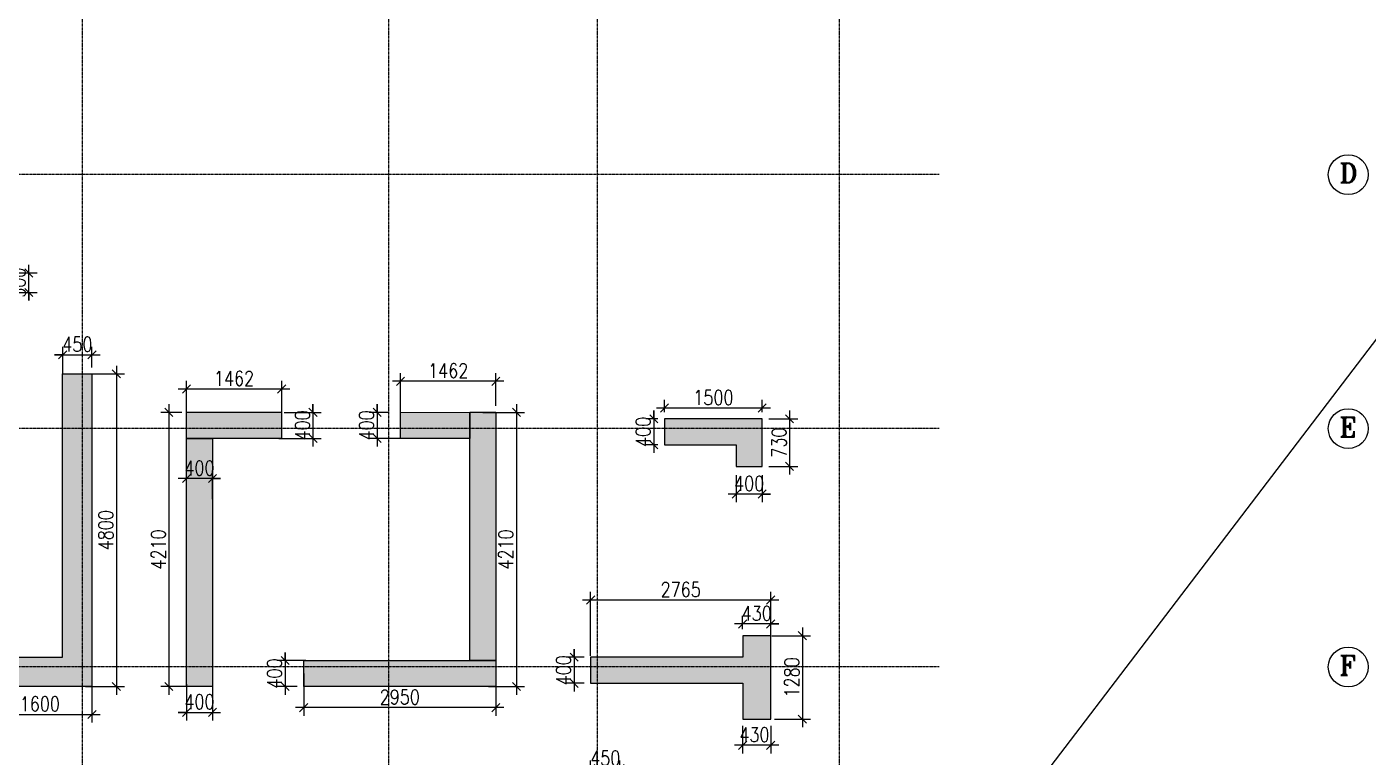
# Model space of a CAD drawing. Header units: millimetres. Extents: x 2061841 to 105821645, y -77612 to 48520811.
# Drawn here: x 105213766 to 105234358, y 48446309 to 48457523 of the extents above; entities that cross this region are included whole.
import ezdxf

# ---------------------------------------------------------------- set-up
doc = ezdxf.new("R2010")
doc.units = ezdxf.units.MM
doc.header["$LTSCALE"] = 10
doc.header["$MEASUREMENT"] = 0
doc.linetypes.add('CENTER', pattern=[2, 1.25, -0.25, 0.25, -0.25])
for name, color, linetype in [('AS-COLS', 2, 'Continuous'), ('griddim', 3, 'Continuous'), ('S-DIM', 7, 'Continuous'), ('S-OPENING', 6, 'Continuous')]:
    doc.layers.add(name, color=color, linetype=linetype)
doc.layers.add('S-STRCOL HATCH', color=33, linetype='Continuous', lineweight=9)
doc.styles.add('200', font='romand.shx', dxfattribs={"width": 0.8, "height": 225})
doc.styles.add('RT', font='romant.shx', dxfattribs={"height": 250})
doc.dimstyles.new('GR1', dxfattribs={"dimtxt": 225, "dimasz": 125, "dimexe": 125, "dimexo": 100, "dimgap": 50, "dimtad": 1, "dimdec": 0, "dimzin": 3, "dimdsep": 46, "dimtxsty": '200', "dimblk1": 'OBLIQUE', "dimblk2": 'OBLIQUE', "dimsah": 1, "dimcen": 0.0625, "dimdle": 125, "dimclrd": 3, "dimclre": 3, "dimclrt": 2, "dimadec": 0, "dimazin": 0, "dimtfac": 1, "dimtdec": 0, "dimtix": 1, "dimtmove": 0, "dimatfit": 3, "dimfxl": 1, "dimtolj": 1, "dimtzin": 0, "dimarcsym": 0})

# ---------------------------------------------------------------- blocks, each defined once
blk = doc.blocks.new('_Oblique')
at = {"color": 0, "linetype": 'ByBlock', "lineweight": -2}
blk.add_line((-0.5, -0.5), (0.5, 0.5), dxfattribs=at)
blk = doc.blocks.new('*D492')
at = {"layer": 'Defpoints', "color": 0, "transparency": 16777216}
for p in [(102460555, 48549684), (102460555, 48549519), (102462055, 48549519)]:
    blk.add_point(p, dxfattribs=at)
at = {"layer": 'S-DIM', "color": 3, "lineweight": -2, "transparency": 16777216}
for p, q in [((102460555, 48549619), (102460555, 48549809)), ((102462055, 48549619), (102462055, 48549809)), ((102462180, 48549684), (102460430, 48549684))]:
    blk.add_line(p, q, dxfattribs=at)
at = {"layer": 'S-DIM', "color": 3, "linetype": 'ByBlock', "lineweight": -2, "transparency": 16777216, "xscale": 125, "yscale": 125, "zscale": 125, "rotation": 180}
blk.add_blockref('_Oblique', (102460555, 48549684), dxfattribs=at)
at = {"layer": 'S-DIM', "color": 3, "linetype": 'ByBlock', "lineweight": -2, "transparency": 16777216, "xscale": 125, "yscale": 125, "zscale": 125}
blk.add_blockref('_Oblique', (102462055, 48549684), dxfattribs=at)
at = {"layer": 'S-DIM', "color": 2, "transparency": 16777216, "insert": (102461305, 48549846), "char_height": 225, "attachment_point": 5, "style": '200'}
blk.add_mtext('\\A1;1500', dxfattribs=at)
blk = doc.blocks.new('*D493')
at = {"layer": 'Defpoints', "color": 0, "transparency": 16777216}
for p in [(102462055, 48549519), (102462055, 48548789), (102462475, 48548789)]:
    blk.add_point(p, dxfattribs=at)
at = {"layer": 'S-DIM', "color": 3, "lineweight": -2, "transparency": 16777216}
for p, q in [((102462475, 48549644), (102462475, 48548664)), ((102462155, 48549519), (102462600, 48549519)), ((102462155, 48548789), (102462600, 48548789))]:
    blk.add_line(p, q, dxfattribs=at)
at = {"layer": 'S-DIM', "color": 3, "linetype": 'ByBlock', "lineweight": -2, "transparency": 16777216, "xscale": 125, "yscale": 125, "zscale": 125}
for p, rotation in [((102462475, 48549519), 90), ((102462475, 48548789), 270)]:
    blk.add_blockref('_Oblique', p, dxfattribs=dict(at, rotation=rotation))
at = {"layer": 'S-DIM', "color": 2, "transparency": 16777216, "insert": (102462313, 48549154), "char_height": 225, "attachment_point": 5, "rotation": 90, "style": '200'}
blk.add_mtext('\\A1;730', dxfattribs=at)
blk = doc.blocks.new('*D496')
at = {"layer": 'Defpoints', "color": 0, "transparency": 16777216}
for p in [(102459421, 48546736), (102462185, 48545857), (102459421, 48545779)]:
    blk.add_point(p, dxfattribs=at)
at = {"layer": 'S-DIM', "color": 3, "lineweight": -2, "transparency": 16777216}
for p, q in [((102462310, 48546736), (102459296, 48546736)), ((102459421, 48545879), (102459421, 48546861)), ((102462185, 48545957), (102462185, 48546861))]:
    blk.add_line(p, q, dxfattribs=at)
at = {"layer": 'S-DIM', "color": 3, "linetype": 'ByBlock', "lineweight": -2, "transparency": 16777216, "xscale": 125, "yscale": 125, "zscale": 125, "rotation": 180}
blk.add_blockref('_Oblique', (102459421, 48546736), dxfattribs=at)
at = {"layer": 'S-DIM', "color": 3, "linetype": 'ByBlock', "lineweight": -2, "transparency": 16777216, "xscale": 125, "yscale": 125, "zscale": 125}
blk.add_blockref('_Oblique', (102462185, 48546736), dxfattribs=at)
at = {"layer": 'S-DIM', "color": 2, "transparency": 16777216, "insert": (102460803, 48546898), "char_height": 225, "attachment_point": 5, "style": '200'}
blk.add_mtext('\\A1;2765', dxfattribs=at)
blk = doc.blocks.new('*D497')
at = {"layer": 'Defpoints', "color": 0, "transparency": 16777216}
for p in [(102462105, 48546188), (102462144, 48544907), (102462672, 48544907)]:
    blk.add_point(p, dxfattribs=at)
at = {"layer": 'S-DIM', "color": 3, "lineweight": -2, "transparency": 16777216}
for p, q in [((102462672, 48546313), (102462672, 48544782)), ((102462205, 48546188), (102462797, 48546188)), ((102462244, 48544907), (102462797, 48544907))]:
    blk.add_line(p, q, dxfattribs=at)
at = {"layer": 'S-DIM', "color": 3, "linetype": 'ByBlock', "lineweight": -2, "transparency": 16777216, "xscale": 125, "yscale": 125, "zscale": 125}
for p, rotation in [((102462672, 48546188), 90), ((102462672, 48544907), 270)]:
    blk.add_blockref('_Oblique', p, dxfattribs=dict(at, rotation=rotation))
at = {"layer": 'S-DIM', "color": 2, "transparency": 16777216, "insert": (102462510, 48545548), "char_height": 225, "attachment_point": 5, "rotation": 90, "style": '200'}
blk.add_mtext('\\A1;1280', dxfattribs=at)
blk = doc.blocks.new('*D498')
at = {"layer": 'Defpoints', "color": 0, "transparency": 16777216}
for p in [(102455016, 48545708), (102457965, 48545708), (102455016, 48545084)]:
    blk.add_point(p, dxfattribs=at)
at = {"layer": 'S-DIM', "color": 3, "lineweight": -2, "transparency": 16777216}
for p, q in [((102455016, 48545608), (102455016, 48544959)), ((102457965, 48545608), (102457965, 48544959)), ((102458090, 48545084), (102454891, 48545084))]:
    blk.add_line(p, q, dxfattribs=at)
at = {"layer": 'S-DIM', "color": 3, "linetype": 'ByBlock', "lineweight": -2, "transparency": 16777216, "xscale": 125, "yscale": 125, "zscale": 125, "rotation": 180}
blk.add_blockref('_Oblique', (102455016, 48545084), dxfattribs=at)
at = {"layer": 'S-DIM', "color": 3, "linetype": 'ByBlock', "lineweight": -2, "transparency": 16777216, "xscale": 125, "yscale": 125, "zscale": 125}
blk.add_blockref('_Oblique', (102457965, 48545084), dxfattribs=at)
at = {"layer": 'S-DIM', "color": 2, "transparency": 16777216, "insert": (102456491, 48545247), "char_height": 225, "attachment_point": 5, "style": '200'}
blk.add_mtext('\\A1;2950', dxfattribs=at)
blk = doc.blocks.new('*D499')
at = {"layer": 'Defpoints', "color": 0, "transparency": 16777216}
for p in [(102455147, 48545808), (102454731, 48545408), (102455016, 48545408)]:
    blk.add_point(p, dxfattribs=at)
at = {"layer": 'S-DIM', "color": 3, "lineweight": -2, "transparency": 16777216}
for p, q in [((102454731, 48545933), (102454731, 48545283)), ((102454731, 48545808), (102454731, 48545933)), ((102455047, 48545808), (102454606, 48545808)), ((102454916, 48545408), (102454606, 48545408)), ((102454731, 48545408), (102454731, 48545283))]:
    blk.add_line(p, q, dxfattribs=at)
at = {"layer": 'S-DIM', "color": 3, "linetype": 'ByBlock', "lineweight": -2, "transparency": 16777216, "xscale": 125, "yscale": 125, "zscale": 125}
for p, rotation in [((102454731, 48545808), 270), ((102454731, 48545408), 90)]:
    blk.add_blockref('_Oblique', p, dxfattribs=dict(at, rotation=rotation))
at = {"layer": 'S-DIM', "color": 2, "transparency": 16777216, "insert": (102454568, 48545608), "char_height": 225, "attachment_point": 5, "rotation": 90, "style": '200'}
blk.add_mtext('\\A1;400', dxfattribs=at)
blk = doc.blocks.new('*D549')
at = {"layer": 'Defpoints', "color": 0, "transparency": 16777216}
for p in [(102453246, 48549618), (102452947, 48545408), (102453416, 48545408)]:
    blk.add_point(p, dxfattribs=at)
at = {"layer": 'S-DIM', "color": 3, "lineweight": -2, "transparency": 16777216}
for p, q in [((102453146, 48549618), (102452822, 48549618)), ((102452947, 48549743), (102452947, 48545283)), ((102453316, 48545408), (102452822, 48545408))]:
    blk.add_line(p, q, dxfattribs=at)
at = {"layer": 'S-DIM', "color": 3, "linetype": 'ByBlock', "lineweight": -2, "transparency": 16777216, "xscale": 125, "yscale": 125, "zscale": 125}
for p, rotation in [((102452947, 48549618), 90), ((102452947, 48545408), 270)]:
    blk.add_blockref('_Oblique', p, dxfattribs=dict(at, rotation=rotation))
at = {"layer": 'S-DIM', "color": 2, "transparency": 16777216, "insert": (102452785, 48547513), "char_height": 225, "attachment_point": 5, "rotation": 90, "style": '200'}
blk.add_mtext('\\A1;4210', dxfattribs=at)
blk = doc.blocks.new('*D555')
at = {"layer": 'Defpoints', "color": 0, "transparency": 16777216}
for p in [(102460555, 48549519), (102460391, 48549119), (102460555, 48549119)]:
    blk.add_point(p, dxfattribs=at)
at = {"layer": 'S-DIM', "color": 3, "lineweight": -2, "transparency": 16777216}
for p, q in [((102460391, 48549644), (102460391, 48548994)), ((102460391, 48549519), (102460391, 48549644)), ((102460455, 48549519), (102460266, 48549519)), ((102460455, 48549119), (102460266, 48549119)), ((102460391, 48549119), (102460391, 48548994))]:
    blk.add_line(p, q, dxfattribs=at)
at = {"layer": 'S-DIM', "color": 3, "linetype": 'ByBlock', "lineweight": -2, "transparency": 16777216, "xscale": 125, "yscale": 125, "zscale": 125}
for p, rotation in [((102460391, 48549519), 270), ((102460391, 48549119), 90)]:
    blk.add_blockref('_Oblique', p, dxfattribs=dict(at, rotation=rotation))
at = {"layer": 'S-DIM', "color": 2, "transparency": 16777216, "insert": (102460228, 48549319), "char_height": 225, "attachment_point": 5, "rotation": 90, "style": '200'}
blk.add_mtext('\\A1;400', dxfattribs=at)
blk = doc.blocks.new('*D556')
at = {"layer": 'Defpoints', "color": 0, "transparency": 16777216}
for p in [(102461655, 48548752), (102462055, 48548752), (102461655, 48548364)]:
    blk.add_point(p, dxfattribs=at)
at = {"layer": 'S-DIM', "color": 3, "lineweight": -2, "transparency": 16777216}
for p, q in [((102461655, 48548652), (102461655, 48548239)), ((102462055, 48548652), (102462055, 48548239)), ((102462180, 48548364), (102461530, 48548364)), ((102461655, 48548364), (102461530, 48548364)), ((102462055, 48548364), (102462180, 48548364))]:
    blk.add_line(p, q, dxfattribs=at)
at = {"layer": 'S-DIM', "color": 3, "linetype": 'ByBlock', "lineweight": -2, "transparency": 16777216, "xscale": 125, "yscale": 125, "zscale": 125}
blk.add_blockref('_Oblique', (102461655, 48548364), dxfattribs=at)
at = {"layer": 'S-DIM', "color": 3, "linetype": 'ByBlock', "lineweight": -2, "transparency": 16777216, "xscale": 125, "yscale": 125, "zscale": 125, "rotation": 180}
blk.add_blockref('_Oblique', (102462055, 48548364), dxfattribs=at)
at = {"layer": 'S-DIM', "color": 2, "transparency": 16777216, "insert": (102461855, 48548526), "char_height": 225, "attachment_point": 5, "style": '200'}
blk.add_mtext('\\A1;400', dxfattribs=at)
blk = doc.blocks.new('*D566')
at = {"layer": 'Defpoints', "color": 0, "transparency": 16777216}
for p in [(102456503, 48550095), (102457965, 48549618), (102456503, 48549468)]:
    blk.add_point(p, dxfattribs=at)
at = {"layer": 'S-DIM', "color": 3, "lineweight": -2, "transparency": 16777216}
for p, q in [((102456503, 48549568), (102456503, 48550220)), ((102457965, 48549718), (102457965, 48550220)), ((102458090, 48550095), (102456378, 48550095))]:
    blk.add_line(p, q, dxfattribs=at)
at = {"layer": 'S-DIM', "color": 3, "linetype": 'ByBlock', "lineweight": -2, "transparency": 16777216, "xscale": 125, "yscale": 125, "zscale": 125, "rotation": 180}
blk.add_blockref('_Oblique', (102456503, 48550095), dxfattribs=at)
at = {"layer": 'S-DIM', "color": 3, "linetype": 'ByBlock', "lineweight": -2, "transparency": 16777216, "xscale": 125, "yscale": 125, "zscale": 125}
blk.add_blockref('_Oblique', (102457965, 48550095), dxfattribs=at)
at = {"layer": 'S-DIM', "color": 2, "transparency": 16777216, "insert": (102457234, 48550258), "char_height": 225, "attachment_point": 5, "style": '200'}
blk.add_mtext('\\A1;1462', dxfattribs=at)
blk = doc.blocks.new('*D567')
at = {"layer": 'Defpoints', "color": 0, "transparency": 16777216}
for p in [(102454615, 48549618), (102454534, 48549218), (102455158, 48549218)]:
    blk.add_point(p, dxfattribs=at)
at = {"layer": 'S-DIM', "color": 3, "lineweight": -2, "transparency": 16777216}
for p, q in [((102454715, 48549618), (102455283, 48549618)), ((102455158, 48549743), (102455158, 48549093)), ((102455158, 48549618), (102455158, 48549743)), ((102454634, 48549218), (102455283, 48549218)), ((102455158, 48549218), (102455158, 48549093))]:
    blk.add_line(p, q, dxfattribs=at)
at = {"layer": 'S-DIM', "color": 3, "linetype": 'ByBlock', "lineweight": -2, "transparency": 16777216, "xscale": 125, "yscale": 125, "zscale": 125}
for p, rotation in [((102455158, 48549618), 270), ((102455158, 48549218), 90)]:
    blk.add_blockref('_Oblique', p, dxfattribs=dict(at, rotation=rotation))
at = {"layer": 'S-DIM', "color": 2, "transparency": 16777216, "insert": (102454996, 48549418), "char_height": 225, "attachment_point": 5, "rotation": 90, "style": '200'}
blk.add_mtext('\\A1;400', dxfattribs=at)
blk = doc.blocks.new('*D568')
at = {"layer": 'Defpoints', "color": 0, "transparency": 16777216}
for p in [(102457665, 48549618), (102457753, 48545408), (102458282, 48545408)]:
    blk.add_point(p, dxfattribs=at)
at = {"layer": 'S-DIM', "color": 3, "lineweight": -2, "transparency": 16777216}
for p, q in [((102457765, 48549618), (102458407, 48549618)), ((102458282, 48549743), (102458282, 48545283)), ((102457853, 48545408), (102458407, 48545408))]:
    blk.add_line(p, q, dxfattribs=at)
at = {"layer": 'S-DIM', "color": 3, "linetype": 'ByBlock', "lineweight": -2, "transparency": 16777216, "xscale": 125, "yscale": 125, "zscale": 125}
for p, rotation in [((102458282, 48549618), 90), ((102458282, 48545408), 270)]:
    blk.add_blockref('_Oblique', p, dxfattribs=dict(at, rotation=rotation))
at = {"layer": 'S-DIM', "color": 2, "transparency": 16777216, "insert": (102458119, 48547513), "char_height": 225, "attachment_point": 5, "rotation": 90, "style": '200'}
blk.add_mtext('\\A1;4210', dxfattribs=at)
blk = doc.blocks.new('*D571')
at = {"layer": 'Defpoints', "color": 0, "transparency": 16777216}
for p in [(102451466, 48550208), (102451565, 48545408), (102452140, 48545408)]:
    blk.add_point(p, dxfattribs=at)
at = {"layer": 'S-DIM', "color": 3, "lineweight": -2, "transparency": 16777216}
for p, q in [((102451566, 48550208), (102452265, 48550208)), ((102452140, 48550333), (102452140, 48545283)), ((102451665, 48545408), (102452265, 48545408))]:
    blk.add_line(p, q, dxfattribs=at)
at = {"layer": 'S-DIM', "color": 3, "linetype": 'ByBlock', "lineweight": -2, "transparency": 16777216, "xscale": 125, "yscale": 125, "zscale": 125}
for p, rotation in [((102452140, 48550208), 90), ((102452140, 48545408), 270)]:
    blk.add_blockref('_Oblique', p, dxfattribs=dict(at, rotation=rotation))
at = {"layer": 'S-DIM', "color": 2, "transparency": 16777216, "insert": (102451978, 48547808), "char_height": 225, "attachment_point": 5, "rotation": 90, "style": '200'}
blk.add_mtext('\\A1;4800', dxfattribs=at)
blk = doc.blocks.new('*D572')
at = {"layer": 'Defpoints', "color": 0, "transparency": 16777216}
for p in [(102453216, 48548601), (102453216, 48548251), (102453616, 48548186)]:
    blk.add_point(p, dxfattribs=at)
at = {"layer": 'S-DIM', "color": 3, "lineweight": -2, "transparency": 16777216}
for p, q in [((102453741, 48548601), (102453091, 48548601)), ((102453216, 48548601), (102453091, 48548601)), ((102453216, 48548351), (102453216, 48548726)), ((102453616, 48548286), (102453616, 48548726)), ((102453616, 48548601), (102453741, 48548601))]:
    blk.add_line(p, q, dxfattribs=at)
at = {"layer": 'S-DIM', "color": 3, "linetype": 'ByBlock', "lineweight": -2, "transparency": 16777216, "xscale": 125, "yscale": 125, "zscale": 125}
blk.add_blockref('_Oblique', (102453216, 48548601), dxfattribs=at)
at = {"layer": 'S-DIM', "color": 3, "linetype": 'ByBlock', "lineweight": -2, "transparency": 16777216, "xscale": 125, "yscale": 125, "zscale": 125, "rotation": 180}
blk.add_blockref('_Oblique', (102453616, 48548601), dxfattribs=at)
at = {"layer": 'S-DIM', "color": 2, "transparency": 16777216, "insert": (102453416, 48548763), "char_height": 225, "attachment_point": 5, "style": '200'}
blk.add_mtext('\\A1;400', dxfattribs=at)
blk = doc.blocks.new('*D577')
at = {"layer": 'Defpoints', "color": 0, "transparency": 16777216}
for p in [(102450265, 48551758), (102450797, 48551758), (102450265, 48551458)]:
    blk.add_point(p, dxfattribs=at)
at = {"layer": 'S-DIM', "color": 3, "lineweight": -2, "transparency": 16777216}
for p, q in [((102450797, 48551333), (102450797, 48551883)), ((102450797, 48551758), (102450797, 48551883)), ((102450365, 48551758), (102450922, 48551758)), ((102450365, 48551458), (102450922, 48551458)), ((102450797, 48551458), (102450797, 48551333))]:
    blk.add_line(p, q, dxfattribs=at)
at = {"layer": 'S-DIM', "color": 3, "linetype": 'ByBlock', "lineweight": -2, "transparency": 16777216, "xscale": 125, "yscale": 125, "zscale": 125}
for p, rotation in [((102450797, 48551758), 270), ((102450797, 48551458), 90)]:
    blk.add_blockref('_Oblique', p, dxfattribs=dict(at, rotation=rotation))
at = {"layer": 'S-DIM', "color": 2, "transparency": 16777216, "insert": (102450635, 48551608), "char_height": 225, "attachment_point": 5, "rotation": 90, "style": '200'}
blk.add_mtext('\\A1;300', dxfattribs=at)
blk = doc.blocks.new('*D578')
at = {"layer": 'Defpoints', "color": 0, "transparency": 16777216}
for p in [(102456415, 48549618), (102456144, 48549218), (102456603, 48549218)]:
    blk.add_point(p, dxfattribs=at)
at = {"layer": 'S-DIM', "color": 3, "lineweight": -2, "transparency": 16777216}
for p, q in [((102456315, 48549618), (102456019, 48549618)), ((102456144, 48549743), (102456144, 48549093)), ((102456144, 48549618), (102456144, 48549743)), ((102456503, 48549218), (102456019, 48549218)), ((102456144, 48549218), (102456144, 48549093))]:
    blk.add_line(p, q, dxfattribs=at)
at = {"layer": 'S-DIM', "color": 3, "linetype": 'ByBlock', "lineweight": -2, "transparency": 16777216, "xscale": 125, "yscale": 125, "zscale": 125}
for p, rotation in [((102456144, 48549618), 270), ((102456144, 48549218), 90)]:
    blk.add_blockref('_Oblique', p, dxfattribs=dict(at, rotation=rotation))
at = {"layer": 'S-DIM', "color": 2, "transparency": 16777216, "insert": (102455982, 48549418), "char_height": 225, "attachment_point": 5, "rotation": 90, "style": '200'}
blk.add_mtext('\\A1;400', dxfattribs=at)
blk = doc.blocks.new('*D579')
at = {"layer": 'Defpoints', "color": 0, "transparency": 16777216}
for p in [(102454678, 48549977), (102454678, 48549518), (102453216, 48549318)]:
    blk.add_point(p, dxfattribs=at)
at = {"layer": 'S-DIM', "color": 3, "lineweight": -2, "transparency": 16777216}
for p, q in [((102453091, 48549977), (102454803, 48549977)), ((102453216, 48549418), (102453216, 48550102)), ((102454678, 48549618), (102454678, 48550102))]:
    blk.add_line(p, q, dxfattribs=at)
at = {"layer": 'S-DIM', "color": 3, "linetype": 'ByBlock', "lineweight": -2, "transparency": 16777216, "xscale": 125, "yscale": 125, "zscale": 125, "rotation": 180}
blk.add_blockref('_Oblique', (102453216, 48549977), dxfattribs=at)
at = {"layer": 'S-DIM', "color": 3, "linetype": 'ByBlock', "lineweight": -2, "transparency": 16777216, "xscale": 125, "yscale": 125, "zscale": 125}
blk.add_blockref('_Oblique', (102454678, 48549977), dxfattribs=at)
at = {"layer": 'S-DIM', "color": 2, "transparency": 16777216, "insert": (102453947, 48550140), "char_height": 225, "attachment_point": 5, "style": '200'}
blk.add_mtext('\\A1;1462', dxfattribs=at)
blk = doc.blocks.new('*D580')
at = {"layer": 'Defpoints', "color": 0, "transparency": 16777216}
for p in [(102453216, 48545546), (102453616, 48545616), (102453616, 48545011)]:
    blk.add_point(p, dxfattribs=at)
at = {"layer": 'S-DIM', "color": 3, "lineweight": -2, "transparency": 16777216}
for p, q in [((102453216, 48545446), (102453216, 48544886)), ((102453616, 48545516), (102453616, 48544886)), ((102453091, 48545011), (102453741, 48545011)), ((102453216, 48545011), (102453091, 48545011)), ((102453616, 48545011), (102453741, 48545011))]:
    blk.add_line(p, q, dxfattribs=at)
at = {"layer": 'S-DIM', "color": 3, "linetype": 'ByBlock', "lineweight": -2, "transparency": 16777216, "xscale": 125, "yscale": 125, "zscale": 125}
blk.add_blockref('_Oblique', (102453216, 48545011), dxfattribs=at)
at = {"layer": 'S-DIM', "color": 3, "linetype": 'ByBlock', "lineweight": -2, "transparency": 16777216, "xscale": 125, "yscale": 125, "zscale": 125, "rotation": 180}
blk.add_blockref('_Oblique', (102453616, 48545011), dxfattribs=at)
at = {"layer": 'S-DIM', "color": 2, "transparency": 16777216, "insert": (102453416, 48545174), "char_height": 225, "attachment_point": 5, "style": '200'}
blk.add_mtext('\\A1;400', dxfattribs=at)
blk = doc.blocks.new('*D583')
at = {"layer": 'Defpoints', "color": 0, "transparency": 16777216}
for p in [(102451766, 48550501), (102451766, 48550208), (102451316, 48550108)]:
    blk.add_point(p, dxfattribs=at)
at = {"layer": 'S-DIM', "color": 3, "lineweight": -2, "transparency": 16777216}
for p, q in [((102451316, 48550208), (102451316, 48550626)), ((102451766, 48550308), (102451766, 48550626)), ((102451191, 48550501), (102451891, 48550501)), ((102451316, 48550501), (102451191, 48550501)), ((102451766, 48550501), (102451891, 48550501))]:
    blk.add_line(p, q, dxfattribs=at)
at = {"layer": 'S-DIM', "color": 3, "linetype": 'ByBlock', "lineweight": -2, "transparency": 16777216, "xscale": 125, "yscale": 125, "zscale": 125}
blk.add_blockref('_Oblique', (102451316, 48550501), dxfattribs=at)
at = {"layer": 'S-DIM', "color": 3, "linetype": 'ByBlock', "lineweight": -2, "transparency": 16777216, "xscale": 125, "yscale": 125, "zscale": 125, "rotation": 180}
blk.add_blockref('_Oblique', (102451766, 48550501), dxfattribs=at)
at = {"layer": 'S-DIM', "color": 2, "transparency": 16777216, "insert": (102451541, 48550663), "char_height": 225, "attachment_point": 5, "style": '200'}
blk.add_mtext('\\A1;450', dxfattribs=at)
blk = doc.blocks.new('*D603')
at = {"layer": 'Defpoints', "color": 0, "transparency": 16777216}
for p in [(102461755, 48544907), (102462185, 48544907), (102461755, 48544506)]:
    blk.add_point(p, dxfattribs=at)
at = {"layer": 'S-DIM', "color": 3, "lineweight": -2, "transparency": 16777216}
for p, q in [((102461755, 48544807), (102461755, 48544381)), ((102462185, 48544807), (102462185, 48544381)), ((102462310, 48544506), (102461630, 48544506))]:
    blk.add_line(p, q, dxfattribs=at)
at = {"layer": 'S-DIM', "color": 3, "linetype": 'ByBlock', "lineweight": -2, "transparency": 16777216, "xscale": 125, "yscale": 125, "zscale": 125, "rotation": 180}
blk.add_blockref('_Oblique', (102461755, 48544506), dxfattribs=at)
at = {"layer": 'S-DIM', "color": 3, "linetype": 'ByBlock', "lineweight": -2, "transparency": 16777216, "xscale": 125, "yscale": 125, "zscale": 125}
blk.add_blockref('_Oblique', (102462185, 48544506), dxfattribs=at)
at = {"layer": 'S-DIM', "color": 2, "transparency": 16777216, "insert": (102461935, 48544669), "char_height": 225, "attachment_point": 5, "style": '200'}
blk.add_mtext('\\A1;430', dxfattribs=at)
blk = doc.blocks.new('*D604')
at = {"layer": 'Defpoints', "color": 0, "transparency": 16777216}
for p in [(102459421, 48545858), (102459168, 48545458), (102459421, 48545458)]:
    blk.add_point(p, dxfattribs=at)
at = {"layer": 'S-DIM', "color": 3, "lineweight": -2, "transparency": 16777216}
for p, q in [((102459321, 48545858), (102459043, 48545858)), ((102459168, 48545983), (102459168, 48545333)), ((102459168, 48545858), (102459168, 48545983)), ((102459321, 48545458), (102459043, 48545458)), ((102459168, 48545458), (102459168, 48545333))]:
    blk.add_line(p, q, dxfattribs=at)
at = {"layer": 'S-DIM', "color": 3, "linetype": 'ByBlock', "lineweight": -2, "transparency": 16777216, "xscale": 125, "yscale": 125, "zscale": 125}
for p, rotation in [((102459168, 48545858), 270), ((102459168, 48545458), 90)]:
    blk.add_blockref('_Oblique', p, dxfattribs=dict(at, rotation=rotation))
at = {"layer": 'S-DIM', "color": 2, "transparency": 16777216, "insert": (102459006, 48545658), "char_height": 225, "attachment_point": 5, "rotation": 90, "style": '200'}
blk.add_mtext('\\A1;400', dxfattribs=at)
blk = doc.blocks.new('*D609')
at = {"layer": 'Defpoints', "color": 0, "transparency": 16777216}
for p in [(102459871, 48544146), (102459421, 48543738), (102459871, 48543750)]:
    blk.add_point(p, dxfattribs=at)
at = {"layer": 'S-DIM', "color": 3, "lineweight": -2, "transparency": 16777216}
for p, q in [((102459421, 48543838), (102459421, 48544271)), ((102459871, 48543850), (102459871, 48544271)), ((102459296, 48544146), (102459996, 48544146)), ((102459421, 48544146), (102459296, 48544146)), ((102459871, 48544146), (102459996, 48544146))]:
    blk.add_line(p, q, dxfattribs=at)
at = {"layer": 'S-DIM', "color": 3, "linetype": 'ByBlock', "lineweight": -2, "transparency": 16777216, "xscale": 125, "yscale": 125, "zscale": 125}
blk.add_blockref('_Oblique', (102459421, 48544146), dxfattribs=at)
at = {"layer": 'S-DIM', "color": 3, "linetype": 'ByBlock', "lineweight": -2, "transparency": 16777216, "xscale": 125, "yscale": 125, "zscale": 125, "rotation": 180}
blk.add_blockref('_Oblique', (102459871, 48544146), dxfattribs=at)
at = {"layer": 'S-DIM', "color": 2, "transparency": 16777216, "insert": (102459646, 48544309), "char_height": 225, "attachment_point": 5, "style": '200'}
blk.add_mtext('\\A1;450', dxfattribs=at)
blk = doc.blocks.new('*D618')
at = {"layer": 'Defpoints', "color": 0, "transparency": 16777216}
for p in [(102451766, 48545508), (102450165, 48545408), (102451766, 48544979)]:
    blk.add_point(p, dxfattribs=at)
at = {"layer": 'S-DIM', "color": 3, "lineweight": -2, "transparency": 16777216}
for p, q in [((102450165, 48545308), (102450165, 48544854)), ((102451766, 48545408), (102451766, 48544854)), ((102450040, 48544979), (102451891, 48544979))]:
    blk.add_line(p, q, dxfattribs=at)
at = {"layer": 'S-DIM', "color": 3, "linetype": 'ByBlock', "lineweight": -2, "transparency": 16777216, "xscale": 125, "yscale": 125, "zscale": 125, "rotation": 180}
blk.add_blockref('_Oblique', (102450165, 48544979), dxfattribs=at)
at = {"layer": 'S-DIM', "color": 3, "linetype": 'ByBlock', "lineweight": -2, "transparency": 16777216, "xscale": 125, "yscale": 125, "zscale": 125}
blk.add_blockref('_Oblique', (102451766, 48544979), dxfattribs=at)
at = {"layer": 'S-DIM', "color": 2, "transparency": 16777216, "insert": (102450966, 48545141), "char_height": 225, "attachment_point": 5, "style": '200'}
blk.add_mtext('\\A1;1600', dxfattribs=at)
blk = doc.blocks.new('*D619')
at = {"layer": 'Defpoints', "color": 0, "transparency": 16777216}
for p in [(102461755, 48546369), (102461755, 48546188), (102462185, 48546188)]:
    blk.add_point(p, dxfattribs=at)
at = {"layer": 'S-DIM', "color": 3, "lineweight": -2, "transparency": 16777216}
for p, q in [((102461755, 48546288), (102461755, 48546494)), ((102462185, 48546288), (102462185, 48546494)), ((102462310, 48546369), (102461630, 48546369)), ((102461755, 48546369), (102461630, 48546369)), ((102462185, 48546369), (102462310, 48546369))]:
    blk.add_line(p, q, dxfattribs=at)
at = {"layer": 'S-DIM', "color": 3, "linetype": 'ByBlock', "lineweight": -2, "transparency": 16777216, "xscale": 125, "yscale": 125, "zscale": 125}
blk.add_blockref('_Oblique', (102461755, 48546369), dxfattribs=at)
at = {"layer": 'S-DIM', "color": 3, "linetype": 'ByBlock', "lineweight": -2, "transparency": 16777216, "xscale": 125, "yscale": 125, "zscale": 125, "rotation": 180}
blk.add_blockref('_Oblique', (102462185, 48546369), dxfattribs=at)
at = {"layer": 'S-DIM', "color": 2, "transparency": 16777216, "insert": (102461970, 48546532), "char_height": 225, "attachment_point": 5, "style": '200'}
blk.add_mtext('\\A1;430', dxfattribs=at)
blk = doc.blocks.new('TOWER-A TYPICAL FLOOR FRAMING PLAN N')
at = {"layer": 'S-STRCOL HATCH'}
h = blk.add_hatch(color=256, dxfattribs=at)
h.dxf.hatch_style = 1
h.paths.add_polyline_path([(102451465.5, 48545408.5), (102450165.5, 48545408.5), (102450165.5, 48545858), (102451315.5, 48545858), (102451315.5, 48550208.5), (102451765.5, 48550208.5), (102451765.5, 48545408.5)])
h = blk.add_hatch(color=256, dxfattribs=at)
h.dxf.hatch_style = 1
h.paths.add_polyline_path([(102451465.5, 48545408.5), (102451765.5, 48545408.5), (102451765.5, 48550208.5), (102451465.5, 48550208.5), (102451465.5, 48545408.5)])
h = blk.add_hatch(color=256, dxfattribs=at)
h.dxf.hatch_style = 1
h.paths.add_polyline_path([(102453215.8, 48549618.3), (102454677.6, 48549618.3), (102454677.6, 48549218.3), (102453215.8, 48549218.3), (102453215.8, 48549618.3)])
h = blk.add_hatch(color=256, dxfattribs=at)
h.dxf.hatch_style = 1
h.paths.add_polyline_path([(102456502.9, 48549618), (102457565.4, 48549618.3), (102457565.4, 48549218.3), (102456502.9, 48549218), (102456502.9, 48549618)])
h = blk.add_hatch(color=256, dxfattribs=at)
h.dxf.hatch_style = 1
h.paths.add_polyline_path([(102457965.4, 48549618.3), (102457965.4, 48545808.5), (102457565.4, 48545808.5), (102457565.4, 48549618.3), (102457965.4, 48549618.3)])
h = blk.add_hatch(color=256, dxfattribs=at)
h.dxf.hatch_style = 1
h.paths.add_polyline_path([(102457565.4, 48549618.3), (102457565.4, 48549218.3), (102457565.4, 48545808.5), (102457965.4, 48545808.5), (102457965.4, 48549618.3), (102457565.4, 48549618.3)], is_closed=False)
h = blk.add_hatch(color=256, dxfattribs=at)
h.dxf.hatch_style = 1
h.paths.add_polyline_path([(102461655.1, 48548788.9), (102462055.1, 48548788.9), (102462055.1, 48549518.5), (102460555.5, 48549518.5), (102460555.5, 48549118.5), (102461655.1, 48549118.5), (102461655.1, 48548788.9)])
h = blk.add_hatch(color=256, dxfattribs=at)
h.dxf.hatch_style = 1
h.paths.add_polyline_path([(102453615.4, 48549218.3), (102453615.8, 48545408.5), (102453215.8, 48545408.5), (102453215.4, 48549218.3), (102453615.4, 48549218.3)])
h = blk.add_hatch(color=256, dxfattribs=at)
h.dxf.hatch_style = 1
h.paths.add_polyline_path([(102462185.4, 48546187.9), (102461755.1, 48546187.9), (102461755.1, 48545858.5), (102459420.5, 48545858.5), (102459420.5, 48545458.5), (102461755.1, 48545458.5), (102461755.1, 48544907.5), (102462185.4, 48544907.5), (102462185.4, 48545857.3), (102462185.4, 48545857.3), (102462185.4, 48546187.9)])
h = blk.add_hatch(color=256, dxfattribs=at)
h.dxf.hatch_style = 1
h.paths.add_polyline_path([(102455015.8, 48545808.5), (102457965.4, 48545808.5), (102457965.4, 48545408.5), (102455015.8, 48545408.5), (102455015.8, 48545808.5)])
at = {"layer": 'AS-COLS', "color": 6}
blk.add_line((102516331, 48609568), (102425475.5, 48490410.1), dxfattribs=at)
at = {"layer": 'AS-COLS', "color": 1, "elevation": 0}
for points in [[(102451465.5, 48545408.5), (102450165.5, 48545408.5), (102450165.5, 48545858), (102451315.5, 48545858), (102451315.5, 48550208.5), (102451765.5, 48550208.5), (102451765.5, 48545408.5), (102451465.5, 48545408.5)], [(102462185.4, 48546187.9), (102461755.1, 48546187.9), (102461755.1, 48545858.5), (102459420.5, 48545858.5), (102459420.5, 48545458.5), (102461755.1, 48545458.5), (102461755.1, 48544907.5), (102462185.4, 48544907.5), (102462185.4, 48545857.3), (102462185.4, 48545857.3), (102462185.4, 48546187.9)]]:
    blk.add_lwpolyline(points, dxfattribs=at)
for points in [[(102453215.8, 48549618.3), (102454677.6, 48549618.3), (102454677.6, 48549218.3), (102453215.8, 48549218.3)], [(102456502.9, 48549618), (102457565.4, 48549618.3), (102457565.4, 48549218.3), (102456502.9, 48549218)], [(102457965.4, 48549618.3), (102457965.4, 48545808.5), (102457565.4, 48545808.5), (102457565.4, 48549618.3)], [(102461655.1, 48548788.9), (102462055.1, 48548788.9), (102462055.1, 48549518.5), (102460555.5, 48549518.5), (102460555.5, 48549118.5), (102461655.1, 48549118.5)], [(102453615.4, 48549218.3), (102453615.8, 48545408.5), (102453215.8, 48545408.5), (102453215.4, 48549218.3)], [(102455015.8, 48545808.5), (102457965.4, 48545808.5), (102457965.4, 48545408.5), (102455015.8, 48545408.5)]]:
    blk.add_lwpolyline(points, close=True, dxfattribs=at)
at = {"layer": 'griddim', "color": 6, "linetype": 'CENTER', "ltscale": 0.02}
for p, q in [((102451615.5, 48566881), (102451615.5, 48532643.9)), ((102456316, 48566881), (102456316, 48532643.9)), ((102459521.2, 48566881), (102459521.2, 48532643.9)), ((102463236.1, 48566881), (102463236.1, 48532643.9)), ((102464770.9, 48553267.6), (102434878.6, 48553267.6)), ((102464770.9, 48549368.2), (102434878.6, 48549368.2)), ((102464770.9, 48545708.2), (102434878.6, 48545708.2))]:
    blk.add_line(p, q, dxfattribs=at)
at = {"layer": 'griddim', "color": 6}
for centre in [(102471051.4, 48553267.6), (102471051.4, 48549368.2), (102471051.4, 48545708.2)]:
    blk.add_circle(centre, 306.1, dxfattribs=at)
at = {"layer": 'griddim', "style": 'RT'}
for s, p in [('D', (102470913.3, 48553143.8)), ('E', (102470913.3, 48549244.4)), ('F', (102470913.3, 48545584.3))]:
    blk.add_text(s, height=300, dxfattribs=at).set_placement(p)
at = {"layer": 'S-DIM'}
for base, p1, p2, angle, picture, middle in [((102450797, 48551758.5), (102450265.4, 48551458.5), (102450265.4, 48551758.5), 90, '*D577', (102450634.5, 48551608.5)), ((102452140.4, 48545408.5, 0), (102451465.5, 48550208.5), (102451565.4, 48545408.5), 90, '*D571', (102451977.9, 48547808.5, 0)), ((102452947.2, 48545408.5, 0), (102453246, 48549618.3), (102453415.8, 48545408.5), 90, '*D549', (102452784.7, 48547513.4, 0)), ((102455158.2, 48549218.3, 0), (102454615.4, 48549618.3), (102454533.8, 48549218.3), 90, '*D567', (102454995.7, 48549418.3, 0)), ((102456144.5, 48549218, 0), (102456415.4, 48549618.3), (102456602.9, 48549218), 90, '*D578', (102455982, 48549418.2, 0)), ((102458281.7, 48545408.5, 0), (102457665.4, 48549618.3), (102457753, 48545408.5, 0), 90, '*D568', (102458119.2, 48547513.4, 0)), ((102460391, 48549118.5, 0), (102460555.5, 48549518.5), (102460555.5, 48549118.5), 90, '*D555', (102460228.5, 48549318.5, 0)), ((102462475.1, 48548788.9, 0), (102462055.1, 48549518.5), (102462055.1, 48548788.9), 90, '*D493', (102462312.6, 48549153.7, 0)), ((102462672.3, 48544907.5, 0), (102462104.7, 48546187.9), (102462144.2, 48544907.5), 90, '*D497', (102462509.8, 48545547.7, 0)), ((102454730.8, 48545408.5), (102455147.5, 48545808.5, 0), (102455015.8, 48545408.5, 0), 90, '*D499', (102454568.3, 48545608.5)), ((102459870.6, 48544146.4, 0), (102459420.6, 48543738.3), (102459870.6, 48543750.1), 180, '*D609', (102459645.6, 48544308.9, 0))]:
    dim = blk.add_linear_dim(base=base, p1=p1, p2=p2, angle=angle, dimstyle='GR1', dxfattribs=at)
    dim.commit()
    dim.dimension.update_dxf_attribs({"geometry": picture, "text_midpoint": middle})
for base, p1, p2, picture, middle in [((102451765.5, 48550500.6, 0), (102451315.5, 48550108.5), (102451765.5, 48550208.5), '*D583', (102451540.5, 48550663.1, 0)), ((102456502.9343, 48550095.0696, 0), (102457965.3858, 48549618.3178), (102456502.9343, 48549468.31), '*D566', (102457234.16, 48550257.5696, 0)), ((102454677.6, 48549977.5), (102453215.8, 48549318.3), (102454677.6, 48549518.3), '*D579', (102453946.7, 48550140)), ((102460555.5, 48549683.9, 0), (102462055.1, 48549518.5), (102460555.5, 48549518.5), '*D492', (102461305.3, 48549846.4, 0)), ((102453215.6, 48548600.9, 0), (102453615.6, 48548186.1), (102453215.6, 48548250.6), '*D572', (102453415.6, 48548763.4, 0)), ((102461655.1, 48548363.7, 0), (102462055.1, 48548752.5), (102461655.1, 48548752.5), '*D556', (102461855.1, 48548526.2, 0)), ((102459420.5, 48546735.6, 0), (102462185.4, 48545857.3), (102459420.5, 48545779.3), '*D496', (102460803, 48546898.1, 0)), ((102455015.8, 48545084.2, 0), (102457965.4, 48545708.5, 0), (102455015.8, 48545708.5, 0), '*D498', (102456490.6, 48545246.7, 0)), ((102453615.8, 48545011.4), (102453215.8, 48545545.9), (102453615.8, 48545615.9), '*D580', (102453415.8, 48545173.9))]:
    dim = blk.add_linear_dim(base=base, p1=p1, p2=p2, dimstyle='GR1', dxfattribs=at)
    dim.commit()
    dim.dimension.update_dxf_attribs({"geometry": picture, "text_midpoint": middle})
at = {"layer": 'S-DIM', "color": 6}
for base, p1, p2, picture, middle in [((102461755.1, 48546369.3), (102462185.4, 48546187.9), (102461755.1, 48546187.9), '*D619', (102461970.3, 48546531.8)), ((102451765.5, 48544978.9), (102450165.5, 48545408.5), (102451765.5, 48545508.5), '*D618', (102450965.5, 48545141.4))]:
    dim = blk.add_linear_dim(base=base, p1=p1, p2=p2, dimstyle='GR1', dxfattribs=at)
    dim.commit()
    dim.dimension.update_dxf_attribs({"geometry": picture, "text_midpoint": middle})
dim = blk.add_linear_dim(base=(102459168.1, 48545458.5), p1=(102459420.5, 48545858.5), p2=(102459420.5, 48545458.5), angle=90, dimstyle='GR1', dxfattribs=at)
dim.commit()
dim.dimension.update_dxf_attribs({"geometry": '*D604', "text_midpoint": (102459005.6, 48545658.5)})
dim = blk.add_linear_dim(base=(102461755.1, 48544506.4), p1=(102462185.4, 48544907.5), p2=(102461755.1, 48544907.5), dimstyle='GR1', dxfattribs=at)
dim.commit()
dim.dimension.update_dxf_attribs({"geometry": '*D603', "text_midpoint": (102461935.4, 48544506.4), "dimtype": 128})

msp = doc.modelspace()

# ---------------------------------------------------------------- block references
at = {"layer": 'S-OPENING'}
msp.add_blockref('TOWER-A TYPICAL FLOOR FRAMING PLAN N', (2763000.3, -98014.7), dxfattribs=at)

doc.saveas('drawing.dxf')
